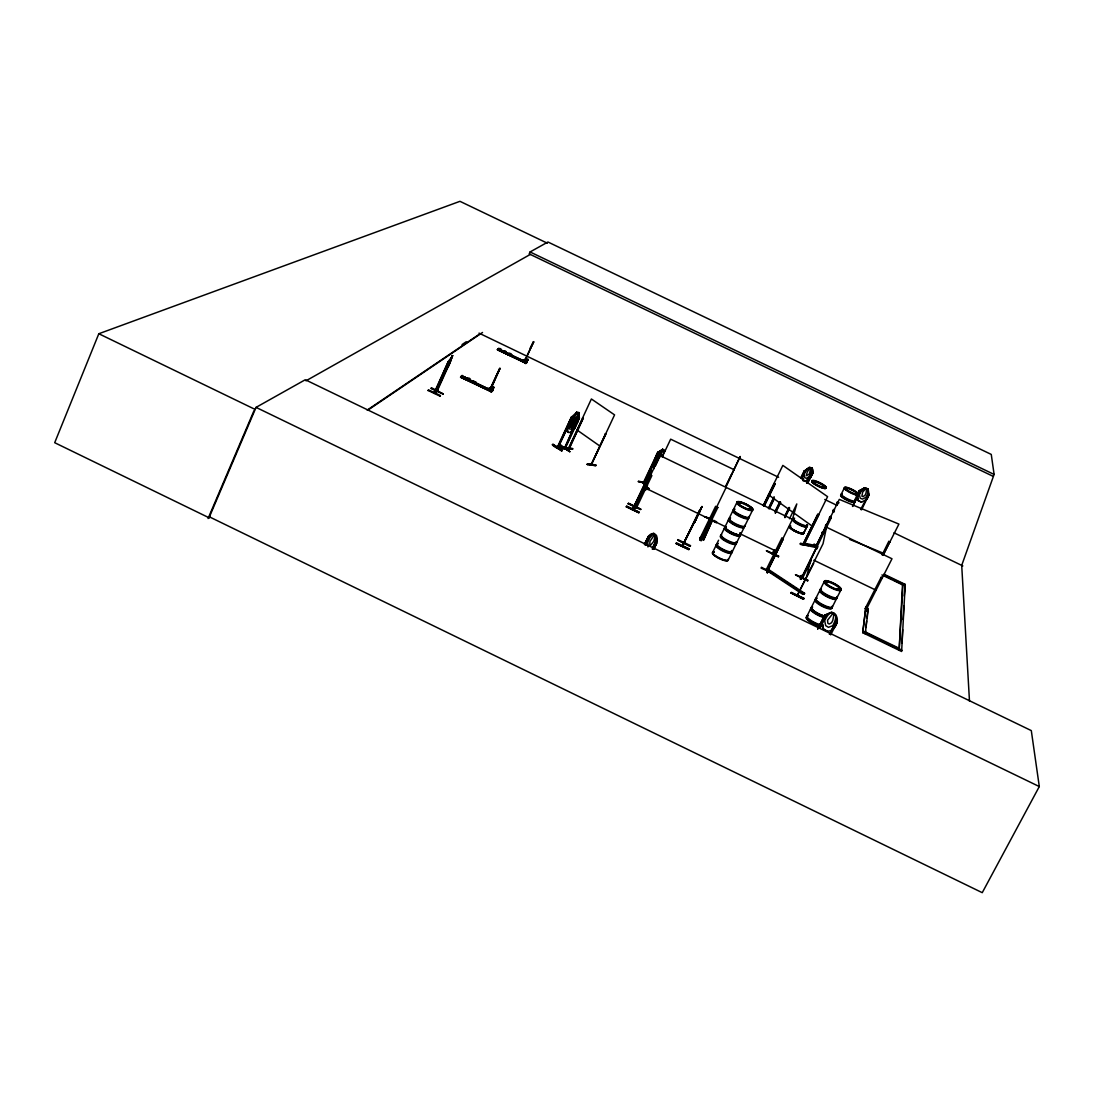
<?xml version="1.0" encoding="UTF-8"?>
<svg xmlns="http://www.w3.org/2000/svg" width="1094" height="1094" viewBox="0 0 1094 1094"><rect width="100%" height="100%" fill="white"/><g stroke="black" fill="none" stroke-linecap="round" stroke-linejoin="round"><path stroke-width="1.5" d="M643.149 482.946L644.175 483.616L659.067 452.533M634.602 507.124L633.864 507.055M526.228 358.832C525.626 360.022 528.046 359.557 527.253 359.735M701.104 539.957L701.391 540.751M659.272 457.88L658.711 457.265L658.314 460.478M865.545 630.691L865.204 633.905L868.308 608.866L865.778 607.375L862.728 632.701L901.62 651.491L905.203 584.401L883.952 574.172M902.017 643.081L902.646 629.638M903.124 619.546L903.753 606.09M904.232 596.011L905.203 584.401M767.017 572.422C769.93 560.169 765.513 580.394 768.371 569.331L767.714 569.112L766.798 572.422L767.482 572.75M867.405 607.731C866.763 619.272 867.392 600.223 866.886 609.249M881.19 577.249L882.297 577.892L881.19 577.249L865.204 608.51L866.434 609.098M868.622 494.201L860.636 509.517M493.285 387.645C491.985 388.63 492.491 386.305 491.521 387.577M865.901 627.491L866.598 621.064M866.94 617.864L867.816 609.837M862.728 632.701L865.805 607.526M800.493 543.458L806.729 544.497L800.452 543.403L800.617 544.361L808.439 545.591M572.832 416.814L557.872 447.938M579.082 417.498L579.3 412.629L576.565 412.383M812.199 472.758L806.839 483.138M560.689 445.053L569.974 451.754L560.374 445.627L560.661 444.998M569.659 451.617L560.374 445.627M645.761 487.951C644.858 485.763 646.745 489.88 648.988 488.731M833.874 614.773L832.808 620.298L831.59 622.732L829.197 624.059L827.843 623.224L827.543 620.243L832.52 613.939L833.806 614.773M813.704 563.369L797.075 595.874L823.057 543.677L826.503 527.212L891.993 558.76L866.421 609.221L865.354 608.715M576.907 417.703L574.213 426.387L571.177 429.121L569.495 428.944L569.14 425.826L574.377 417.402L577.112 417.648L577.29 422.899C580.586 414.188 569.618 420.793 577.194 413.19L578.042 413.3L575.95 419.781L573.352 421.505L574.418 417.32L569.577 421.969M579.095 412.698L576.497 421.45L573.461 424.198L571.779 424.007L571.424 420.875L576.579 412.26M807.659 580.805L795.516 574.733L807.987 580.162L807.659 580.805L795.516 574.815M811.31 560.443L802.435 578.343C804.24 578.165 801.205 575.362 802.873 577.153M797.635 595.751L797.047 595.792M800.999 575.663L800.193 579.027L800.876 579.355L801.519 575.882M800.876 579.355L801.888 575.389L800.904 575.69M491.493 387.235L491.903 387.276M791.03 592.907L803.557 599.197L791.071 592.798L803.926 598.336L803.557 599.197L791.003 592.948M493.066 387.768L493.873 387.29L492.874 388.329M806.866 576.196L810.818 558.76M810.941 468.451L809.054 474.413L806.374 475.644L807.304 471.76L810.039 468.218L810.859 468.396M526.2 358.859L525.831 359.652M575.759 418.236L573.666 424.718L571.068 426.441L572.135 422.257L574.911 418.14L575.854 418.305M662.759 456.143L664.003 451.357L663.128 450.701M655.197 535.745L653.761 541.298L650.67 545.195L649.795 544.429L649.932 541.462L654.308 534.966L655.074 535.718M773.581 573.735L761.451 567.253L761.082 568.101L772.2 573.065M778.436 556.764L766.497 550.843L778.436 556.764L778.75 556.121L766.538 550.774M767.81 569.659L767.591 571.027L783.345 538.781L781.745 538.207L765.978 570.247L766.73 568.976L768.316 569.605M781.718 538.316L783.263 539.068M527.732 359.666L527.404 360.405L527.773 359.611M460.834 377.047L491.63 391.638L460.547 377.307L462.106 375.502L465.046 377.375M461.518 376.486L489.319 389.314M462.106 375.502L461.805 376.227M773.253 553.208C770.518 553.126 774.169 555.232 772.583 552.88M772.036 554.015L774.251 549.708M772.692 553.017L773.308 552.949M774.661 549.913L772.761 554.111M789.499 518.747L796.801 503.937L792.439 519.363L767.195 570.453M511.773 354.702C509.202 357.506 514.084 353.102 508.901 353.335L507.712 354.552L509.066 353.581L511.007 354.935M766.634 568.948L768.248 569.837M587.423 464.581L587.464 463.829L595.833 464.991L595.779 465.702L587.273 464.335M587.464 463.911L595.847 465.018M497.592 349.67L526.064 363.071L500.655 350.914M498.495 348.795L526.829 362.346L498.016 349.437L526.364 363.03L526.829 362.346L525.982 363.249M445.039 371.304L446.188 366.914L445.039 371.304L449.155 364.972L452.547 355.591L446.653 367.953L449.196 364.138M493.244 387.481L491.22 392.172L491.712 391.433L460.861 376.5M491.712 391.433L460.683 376.883L461.928 375.885L492.478 390.996M452.547 355.591L450.537 359.994L451.384 360.008M805.471 471.131L804.281 470.817L800.685 478.133M525.735 363.618L527.773 359.147M497.387 349.834L526.064 363.071M489.866 389.437L499.794 368.227L490.632 388.753M490.098 389.56L500.026 368.35L490.946 388.958M493.572 388.384L493.544 387.741M993.133 476.328L529.209 253.904L530.07 251.962L547.944 242.006L991.26 454.42L994.104 474.427L961.708 565.379L969.489 701.268M530.289 347.988L533.544 341.643L524.573 361.335L533.763 341.752L530.508 348.097M443.056 393.936L431.433 387.714L431.145 388.356L443.056 393.949L431.145 388.356M450.865 360.391L452.465 355.728M525.872 359.516L526.57 359.201M791.318 592.305L803.912 598.363M450.413 360.705L451.877 356.589M491.944 387.016L491.671 387.249M527.568 360.049L527.458 360.446M547.356 243.196L459.959 201.323L98.816 333.738L54.7 442.701L209.036 517.763L256.051 407.378L305.294 379.741L1031.3 730.601L1039.3 786.559L982.248 892.677L209.419 516.86M702.963 538.193L700.598 537.086L699.982 538.357L715.613 506.331L717.814 507.507L716.734 506.864M709.309 519.007L704.563 516.641M700.406 540.245L701.979 536.634L700.461 540.409L699.777 540.067L701.104 536.922L701.774 537.277M700.721 540.532L702.033 537.4M700.857 537.195C702.389 536.785 701.104 540.34 701.801 537.66M253.945 410.811L208.079 518.515L210.034 517.175M704.536 516.683L707.763 517.585M690.218 546.33L677.719 540.067L690.218 546.33L690.546 545.646L677.924 539.629L677.624 540.272M436.971 390.134L437.368 389.97M434.646 392.185C441.853 386.811 430.831 396.63 434.797 391.857M434.4 392.021L434.715 391.857M440.13 396.206L428.11 390.49M433.962 393.238L448.28 361.54L434.373 393.43L437.846 390.23L436.862 391.119M437.067 391.529L437.285 389.984M436.561 391.324L450.783 359.817M436.971 391.529L451.248 359.858M439.966 396.329L440.417 395.549L428.506 389.82L428.055 390.585M646.677 481.1L645.597 483.534L647.757 479.281M698.984 513.154L701.938 506.536L683.518 543.486M698.505 513.797L682.246 546.426L700.078 510.679M699.203 512.662L698.82 513.496L701.938 506.536M725.719 487.486L740.214 456.471L725.678 486.529M700.146 538.453L703.565 540.067L712.372 520.279M703.565 540.067L712.153 520.84M463.979 377.991L465.223 376.992M643.792 486.953L651.764 470.721L648.099 477.64M649.59 475.357L651.764 470.721L650.889 472.061M698.191 513.305L698.656 513.852L701.486 507.548M700.023 510.802L699.271 510.884L702.074 506.604M693.952 523.178L696.14 519.076M696.099 519.021L695.798 519.691L696.987 517.271M467.302 377.991L465.894 379.386L467.302 377.991C473.223 377.799 467.247 382.654 470.42 379.481M473.182 380.808L471.801 382.216L473.182 380.808L476.122 382.695M475.097 383.324L476.3 382.298M649.754 474.851L651.627 470.652M684.106 542.009L684.803 542.351M525.954 363.399L497.469 349.642L498.686 348.439C503.924 348.248 498.905 352.569 501.558 349.82M498.686 348.439L497.469 349.642M503.472 350.736L502.269 351.953L503.472 350.736C508.683 350.531 503.732 354.88 506.344 352.104M489.592 388.794L488.608 389.655L489.305 388.096L488.334 390.134C488.758 385.567 496.088 387.659 492.122 391.324M469.052 380.274L491.726 391.16L493.599 387.167M508.901 353.335L511.117 354.716M493.873 387.29L492.04 390.873M649.439 475.671L649.221 475.972M703.073 538.275C701.336 541.68 700.051 535.745 703.223 534.351M704.386 531.848L709.377 520.676M501.011 350.859L526.091 362.798L526.911 362.059L524.04 360.678L523.206 361.417L523.862 359.981L522.959 361.854L524.764 359.174L527.568 360.61M526.351 362.565L527.732 359.543M647.703 479.049L646.937 480.745L648.25 478.146M526.652 362.292L528.019 359.27M628.202 503.801L640.578 509.626M628.435 503.295L640.783 509.189L628.435 503.295L628.134 503.924M567.376 427.193L557.79 447.925L557.078 447.802L558.405 446.803M557.078 447.802L571.465 416.746L572.695 416.718M568.743 424.226L572.176 416.828M558.131 448.198L558.145 446.721L557.325 448.061L571.711 416.896L576.675 412.329M561.769 451.043C548.45 439.597 549.844 445.819 562.07 450.4L552.867 444.232L562.015 450.413M564.49 447.46L572.914 448.69L564.025 447.884M577.605 420.725L564.313 448.759L572.613 429.928M579.027 417.402L564.449 448.772M557.543 448.116L565.037 448.855L579.478 417.799L575.116 427.781L570.179 432.226C564.449 434.974 568.634 418.619 567.649 432.144M583.321 418.168L582.637 417.853L583.321 418.168L569.058 449.073L568.251 448.704L569.55 447.925M568.333 448.759L591.389 398.982L614.568 414.886L591.116 465.005L591.717 463.678M582.938 417.894L568.675 449.005L583.034 418.127M676.078 543.581L688.755 549.68L689.138 548.901L676.174 543.403M689.111 548.928L676.448 542.802M649.316 475.904L651.217 471.651M605.584 433.662L591.075 464.964M591.184 464.813L605.98 433.949L605.283 433.621M649.836 474.96L649.549 475.193M646.568 483.562L638.089 481.51L644.626 482.878L646.773 484.683M639.087 512.156L626.643 506.262L639.087 512.142L638.773 512.812L626.438 506.7M626.274 507.014L626.684 506.194M657.767 452.314L658.725 452.902L657.767 452.314L643.19 483.042C646.663 484.013 641.932 480.663 644.284 483.671M655.415 466.044L655.292 461.9L657.029 458.236L660.434 454.366L662.841 456.266L660.461 454.215L655.826 457.183C656.154 474.837 654.062 455.049 658.027 452.273L662.677 449.292L665.152 451.234L662.649 449.443L658.082 452.383L643.682 483.165M644.257 482.057L643.846 483.534L658.397 452.82M653.624 468.875L653.61 462.092L655.716 457.169M647.812 477.189L632.359 509.736L633.918 506.796M633.891 507.11L649.275 474.741M633.358 508.737L632.359 509.736L651.162 471.76M634.383 507.301L649.891 474.851L644.489 486.064L647.47 480.034M634.78 507.889L633.864 508.218L634.534 508.573L636.558 504.99L634.534 508.573M663.237 450.728L660.475 454.27L635.477 507.247L636.243 505.989L637.337 506.549L636.161 506.125M637.105 506.399L636.64 507.794M636.626 507.616L651.874 475.589L650.752 475.056M648.14 489.51L646.964 488.799L645.487 489.88L647.074 487.158M662.239 456.909L670.663 439.173L734.265 469.791M647.675 487.91L646.91 488.895M648.592 488.156L647.963 489.428L648.687 488.252M697.521 515.971L694.416 522.125L698.437 514.153M644.311 544.251L648.468 536.675M645.61 542.145L645.843 545.332L645.61 542.145L648.291 536.525C654.007 528.976 659.176 537.414 656.55 543.663L653.733 549.27L656.291 543.581L655.169 542.856L652.215 549.024M644.708 544.333L648.414 536.552L653.761 533.462L649.809 537.851L647.798 542.063L647.935 546.932M645.036 544.894L649.098 537.304L645.433 544.976M653.091 546.699L655.115 542.474L656.427 535.773L656.441 543.636M652.612 549.106L655.169 542.856M653.692 548.121L656.55 543.663M688.878 549.434L676.133 543.486M682.218 546.357L682.847 544.853L683.518 545.209M683.531 543.554L699.394 510.611M638.841 512.676L626.383 506.809M694.567 522.194L701.391 507.684M709.5 517.968L709.186 518.953M726.129 485.627L731.366 474.769M701.227 538.959L726.142 487.418M717.855 507.411L702.266 539.301M712.577 552.552L716.064 545.414M716.775 543.909L718.594 540.204M724.597 527.8L721.11 534.98A8.807 2.12 26 0 0 727.893 541.27A8.807 2.12 26 0 0 736.535 542.46M724.925 527.117L728.44 519.923M729.151 518.419L732.775 510.939M733.513 509.435L737.014 502.214M728.194 560.101L731.681 552.949M732.392 551.458L736.016 544.033M736.741 542.528L740.255 535.363M740.597 534.665L744.098 527.486M744.823 525.968L748.46 518.501M749.199 516.997L752.74 509.79M763.215 505.537L782.839 465.401L827.584 496.662L803.926 544.634L818.845 514.877L817.806 514.276L803.078 544.06L803.83 544.566L803.652 542.993M763.489 505.592L774.374 483.329L775.113 483.849L764.227 506.125M694.088 523.247L696.181 518.994M763.954 506.071L775.113 483.849M768.385 508.382L774.114 496.703M768.658 508.587L773.663 498.358M769.137 508.546L774.142 498.331M769.41 508.751L774.415 498.522M775.181 511.185L779.68 501.996M775.441 511.377L779.954 502.187M775.167 512.867L780.432 502.146M775.441 513.072L780.692 502.351M452 356.658L447.952 365.273L449.429 362.907M800.917 478.324L804.432 470.926L809.437 467.288L812.131 468.123L809.71 476.136L806.634 478.297L804.828 477.818L804.295 474.714C805.143 468.423 814.387 463.282 812.705 473.182L807.577 483.329M801.437 478.324L805.362 471.199M801.67 478.516L805.43 470.83M784.548 516.559L789.048 507.411M784.726 517.188L789.444 507.602M784.658 517.435L789.171 508.245M785.041 517.626L789.622 508.19M806.593 482.96L809.464 477.121M807.345 483.151L812.815 473.169L810.64 477.572L805.717 481.264L802.846 480.485L802.244 475.357L803.023 480.444M766.47 568.88L765.896 570.193M783.345 538.781L767.673 570.726M767.072 570.712L802.791 594.302L804.104 594.288L804.596 593.29L768.891 569.728L767.099 570.794M803.748 533.01L806.852 526.734A7.822 1.723 26.3 0 1 797.567 524.122A7.822 1.723 26.3 0 1 793.957 519.568M803.666 533.188L806.866 526.747M800.617 544.361L806.524 544.908M804.364 543.486L804.199 544.675L803.338 544.06L817.806 514.276M803.516 544.128L803.516 542.87L804.705 543.54M803.393 544.074L804.774 545.086L805.225 544.169L816.685 546.644L815.194 545.496L805.375 543.362M813.662 544.497L816.671 549.038L813.649 544.525L814.565 544.169L816.986 548.422M815.194 545.496L814.743 546.412L816.22 547.574L804.774 545.086M841.272 494.16L844.459 487.76M816.083 545.933C814.88 548.559 818.832 545.044 815.509 546.973L830.237 517.312L831.249 517.722L801.697 578.343L816.972 546.303L818.066 546.932M815.755 547.096L839.303 499.384L898.912 524.094L883.104 555.355M817.204 546.262L801.273 578.138M802.791 594.302L804.596 593.29M854.77 500.013L859.214 490.714L860.54 490.96L852.636 506.454M852.513 506.303L860.404 490.905M806.962 616.168L810.75 608.579M811.119 607.84L814.934 600.25M815.714 598.65L819.666 590.746M820.473 589.146L824.288 581.516M861.539 509.859L869.019 494.515L868.116 494.16L869.142 494.652L867.159 499.069L861.607 502.078M817.656 628.968L824.616 615.197L831.508 612.202C838.688 613.447 834.995 621.501 832.78 625.713L828.404 627.313L825.696 625.645L824.685 620.722C826.49 616.66 831.043 608.702 835.57 614.869L836.828 622.814L830.702 634.889M817.861 628.927L824.726 615.32L831.508 612.38M819.529 628.147L826.161 615.58L824.685 615.361M819.734 628.106L826.093 615.607M832.466 606.732L836.431 598.828M837.225 597.242L841.081 589.625M829.389 634.233L835.83 622.076M829.58 634.192L835.707 622.062L836.801 622.801M882.106 554.945L888.766 541.434L889.873 541.981L888.766 541.434M883.008 555.205L889.764 541.845M867.036 606.828L867.405 607.772M866.298 609.194L867.132 608.018L866.024 607.649M865.286 633.166L865.792 632.154L899.692 648.537M904.711 585.919L905.176 585.003L883.911 574.76M445.108 371.167L449.155 364.986M465.989 378.797L461.367 376.596L461.9 375.871M647.156 487.131L645.542 489.825M632.893 509.913L634.711 506.481M634.465 505.92L635.04 505.866M634.288 506.276L632.838 508.491M460.588 377.088L491.438 391.967M461.353 376.623L489.237 389.532M572.627 449.196L563.984 447.938M561.742 450.933L552.511 444.779M658.15 459.165L661.022 455.665M572.723 417.033L571.793 416.951L567.225 426.865M838.291 589.981L839.043 589.967L837.183 588.777M838.332 589.488L837.348 588.613M837.922 589.857L838.756 589.42M836.636 588.9L836.965 589.228M837.197 589.119L837.156 588.846M493.025 387.577L492.546 388.11L492.765 387.344M662.759 449.47L657.603 457.018L657.74 461.162M865.573 488.868L862.646 492.177L861.908 496.197L863.016 496.608L864.971 495.35L865.928 493.435L866.667 489.291L865.532 488.813M827.064 582.569C824.52 581.215 827.912 582.692 826.736 581.557M802.435 578.343L801.232 577.632M856.342 494.283L855.084 493.599L855.891 494.638M575.061 427.74L570.261 432.431M574.487 417.334L569.413 421.846L569.728 427.084L572.463 427.303M572.34 427.371L577.4 422.858M577.235 422.749L572.367 427.234M846.455 487.91L846.934 488.731L846.004 488.403M526.665 361.43L523.78 360.049M491.726 391.16L492.71 390.284L490.632 389.286M491.466 391.625L492.628 390.585M492.341 389.683L489.209 388.179M823.96 487.951L822.223 487.062L823.016 487.309M823.768 487.938L823.194 486.926M822.278 487.008L823.331 487.692M657.207 462.748L655.128 464.567L655.812 465.141M814.196 481.579L813.526 481.264M748.788 509.544C752.891 511.185 746.86 507.561 749.226 509.681M682.246 546.07L682.943 546.398M739.421 503.199L739.216 502.296M810.572 477.517L805.649 481.087M739.202 502.365L739.667 502.652M738.614 502.625L739.859 502.939M809.423 467.411L804.5 470.981M433.908 393.129C434.838 393.266 435.973 392.103 434.468 392.035M557.653 446.708L564.613 447.925L558.255 447.131M448.28 361.54L452.67 355.659M367.201 410.1L480.143 333.684M368.281 409.867L482.536 332.467M462.037 344.583L466.29 341.725M305.964 380.821L530.289 254.423M864.78 487.746L859.214 490.768L864.78 487.746L868.13 489.018L869.019 494.515M827.296 631.183L823.249 628.681L821.772 620.736M821.84 620.722L823.317 628.667M836.896 622.801L835.474 622.144M824.726 615.32L825.587 616.072M838.742 589.611L837.689 589.228M826.503 581.598L827.05 581.885M827.187 582.582L826.339 581.721M565.502 447.706L564.449 447.391L565.625 447.678M749.622 509.872L750.375 509.913M568.812 447.583L569.605 447.952M748.351 508.956L750.169 509.831M749.663 509.189L750.128 509.216M856.205 494.625L855.932 494.064M846.756 488.594L846.4 488.239M813.922 481.21L814.565 481.975L813.745 481.729M813.348 481.36L814.209 481.387M813.676 481.374L814.456 481.374M768.891 569.728L767.55 569.728L803.283 593.304M559.39 448.075L564.709 448.567M579.355 417.84L578.343 417.539M838.852 590.254L837.047 589.516M576.661 412.452L579.191 412.753M865.901 607.43L866.872 608.045M587.163 464.485L595.615 465.593M591.69 463.87L591.102 464.786M701.842 537.687L702.95 538.371M748.993 508.737L750.183 509.23M750.183 509.572L750.115 509.9M800.138 544.019L806.702 545.072M822.387 487.049L823.221 487.199M824.028 487.869L822.825 487.103M856.301 494.597L855.33 493.982M856.096 494.611L856.014 493.845M846.414 488.403L845.744 488.115L846.647 488.553M774.374 483.329L774.839 483.794M644.079 481.975L644.434 482.481M638.691 481.196L646.841 483.124M683.271 545.414L682.793 545.168M653.72 468.779L653.706 462.119M661.679 456.253L660.913 455.637M802.941 480.389L805.731 481.141M804.281 470.817L805.034 471.008M812.61 473.114L811.625 472.745M838.647 590.035L837.457 589.557M749.554 509.435L748.296 509.093M750.293 510.036L749.171 509.572M739.093 502.789L739.722 502.939M854.906 493.722L855.139 493.791M814.073 481.811L813.977 481.538M856.383 494.803L855.617 494.42M860.24 491.233L859.214 490.714M816.179 545.824L817.068 546.33M823.454 487.828L824.384 487.883M868.171 489.059L864.739 487.828L860.992 491.534L859.351 494.803L860.267 498.249L862.455 499.083L865.915 497.332L867.556 494.064L868.021 489.114M815.632 547.027L816.63 547.438M849.6 539.369L884.048 553.496M700.297 538.357L702.348 539.492M837.566 588.914L838.483 589.392M837.471 589.023L838.168 589.461M643.477 483.028L644.188 483.603M530.07 251.962L994.104 474.427M498.18 349.164L526.583 362.825M497.62 349.287L500.505 350.668M461.545 376.295L489.182 389.724M479.022 333.137L778.613 477.285M824.78 499.493L837.088 505.414M894.003 532.805L962.843 565.926M659.997 455.555L792.439 519.363M713.739 520.361L716.666 521.865L716.324 522.59L711.879 520.457M647.033 488.95L648.154 489.374M712.003 520.156L716.338 522.563L711.962 520.252M883.501 575.075L891.077 578.74M894.113 580.203L903.22 584.579M881.928 574.938L903.193 585.181M813.854 560.224L876.048 590.213M644.722 487.76L725.965 526.952M739.79 533.626L776.644 551.403M701.651 537.92L704.044 539.068M863.234 631.689L902.14 650.479M880.014 640.291L893.278 646.691M256.051 407.378L1039.3 786.559M98.816 333.738L255.175 409.443M823.262 487.828L822.51 487.391M823.112 628.776C830.934 636.612 841.464 622.609 835.638 614.773M769.779 571.629L798.606 590.664M801.355 592.483L804.104 594.288M569.523 421.819L569.824 427.139M577.017 429.997L599.977 446.133M768.467 494.775L812.774 526.515M837.307 589.543L836.595 589.16M803.748 543.007L805.225 544.169M662.677 449.292L665.152 451.234M644.284 482.796L647.511 485.517M653.665 533.257L656.537 535.663M647.976 536.58L649.098 537.304M857.176 495.131L858.366 500.737L861.634 502.132L858.216 500.778L857.04 495.131M838.688 589.324L839.03 590.049M814.155 544.648L816.562 548.901M812.158 467.972L812.815 473.169M831.495 607.58A9.326 2.311 26.8 0 1 822.852 606.65A9.326 2.311 26.8 0 1 815.331 599.772M832.069 607.84A9.463 2.338 26.8 0 1 822.032 605.57A9.463 2.338 26.8 0 1 815.495 599.156M812.309 607.526A9.34 2.352 26.8 0 0 813.061 611.054A9.34 2.352 26.8 0 0 823.085 616.414A9.34 2.352 26.8 0 1 813.061 611.054A9.34 2.352 26.8 0 1 812.268 607.608M825.108 616.469A9.34 2.338 26.8 0 1 814.004 611.341A9.34 2.338 26.8 0 1 812.459 607.211M836.65 597.597A9.463 2.297 26.8 0 1 826.804 596.052A9.463 2.297 26.8 0 1 821.197 589.529M832.302 605.994A9.326 2.297 26.8 0 1 822.565 604.503A9.326 2.297 26.8 0 1 817.068 598.021M836.267 598.103A9.34 2.27 26.8 0 1 827.638 597.119A9.34 2.27 26.8 0 1 820.076 590.281M832.137 606.582A9.463 2.338 26.8 0 1 822.278 605.091A9.463 2.338 26.8 0 1 816.698 598.514M836.896 597.105A9.463 2.297 26.8 0 1 827.05 595.56A9.463 2.297 26.8 0 1 821.444 589.037M837.06 596.503A9.34 2.256 26.8 0 1 828.431 595.519A9.34 2.256 26.8 0 1 820.869 588.695M824.479 617.631A9.299 2.338 26.8 0 1 814.305 613.146A9.299 2.338 26.8 0 1 810.941 608.579M824.739 617.18A9.34 2.352 26.8 0 1 814.524 612.667A9.34 2.352 26.8 0 1 811.146 608.086M822.866 625.836A9.436 2.407 26.8 0 1 812.145 622.568A9.436 2.407 26.8 0 1 806.743 616.66M822.483 626.329A9.313 2.379 26.8 0 1 811.898 623.088A9.313 2.379 26.8 0 1 806.579 617.262M823.112 625.344A9.436 2.407 26.8 0 1 811.351 621.46A9.436 2.407 26.8 0 1 807.96 615.99M822.332 624.92A9.313 2.379 26.8 0 1 810.722 620.284A9.313 2.379 26.8 0 1 808.329 615.512M744.016 526.857A8.711 2.038 26 0 1 735.51 525.612A8.711 2.038 26 0 1 728.891 519.568M744.467 527.007A8.82 2.065 26 0 1 733.732 524.053A8.82 2.065 26 0 1 730.026 518.912M726.211 527.062A8.656 2.051 26 0 0 730.806 532.682A8.711 2.065 26 0 0 740.378 534.364A8.656 2.051 26 0 1 730.806 532.682A8.711 2.065 26 0 1 726.17 527.048A8.711 2.065 26 0 0 730.833 532.628A8.711 2.065 26 0 0 740.337 534.433M725.513 526.556A8.684 2.051 26 0 0 733.117 533.093A8.684 2.051 26 0 0 739.995 532.997A8.643 2.051 26 0 1 733.117 533.093A8.643 2.051 26 0 1 725.541 526.583M739.913 533.216A8.711 2.065 26 0 1 737.219 534.829A8.711 2.065 26 0 1 727.113 529.961A8.711 2.065 26 0 1 726.348 526.679M748.843 518.036A8.834 2.024 26 0 1 738.108 515.042A8.834 2.024 26 0 1 734.375 509.941M744.754 525.352A8.711 2.024 26 0 1 735.236 523.588A8.711 2.024 26 0 1 730.587 517.982M748.392 517.9A8.711 1.997 26 0 1 739.9 516.6A8.711 1.997 26 0 1 733.24 510.597M744.604 525.927A8.82 2.065 26 0 1 734.949 524.135A8.82 2.065 26 0 1 730.245 518.447M748.98 516.956A8.834 2.024 26 0 1 739.339 515.124A8.834 2.024 26 0 1 734.594 509.489M749.13 516.395A8.711 1.997 26 0 1 739.612 514.577A8.711 1.997 26 0 1 734.936 509.025M731.599 552.306A8.684 2.133 26 0 1 722.054 550.665A8.684 2.133 26 0 1 717.5 544.921M731.366 550.966A8.807 2.161 26 0 1 724.351 551.171A8.807 2.161 26 0 1 716.666 544.456M727.989 559.759A8.684 2.174 26 0 1 718.402 558.159A8.684 2.174 26 0 1 713.862 552.374M728.207 559.253A8.656 2.161 26 0 1 718.662 557.653A8.656 2.161 26 0 1 714.136 551.882M740.023 535.8A8.684 2.065 26 0 1 729.452 532.915A8.684 2.065 26 0 1 725.828 527.8M728.125 559.472A8.684 2.174 26 0 1 718.553 557.872A8.684 2.174 26 0 1 714.013 552.073M740.2 534.734A8.711 2.065 26 0 1 730.642 533.01A8.711 2.065 26 0 1 726.019 527.349M735.701 542.063A8.807 2.133 26 0 1 728.713 542.214A8.807 2.133 26 0 1 721.001 535.527M732.337 550.815A8.684 2.133 26 0 1 722.778 549.174A8.684 2.133 26 0 1 718.225 543.431M735.947 543.39A8.684 2.106 26 0 1 726.416 541.721A8.684 2.106 26 0 1 721.821 536.019M731.585 550.501A8.807 2.161 26 0 1 728.823 552.21A8.807 2.161 26 0 1 718.621 547.287A8.807 2.161 26 0 1 717.883 543.896M736.686 541.899A8.684 2.092 26 0 1 728.153 540.723A8.684 2.092 26 0 1 721.575 534.61M854.852 501.763A7.836 1.573 26.4 0 1 845.703 499.069A7.836 1.573 26.4 0 1 841.847 494.638M854.359 501.654A7.726 1.559 26.4 0 1 847.289 500.437A7.726 1.559 26.4 0 1 840.93 495.199M854.879 500.82A7.836 1.573 26.4 0 1 846.797 499.124A7.836 1.573 26.4 0 1 842.052 494.228M855.016 500.314A7.726 1.559 26.4 0 1 847.043 498.645A7.726 1.559 26.4 0 1 842.353 493.818M837.566 504.211A7.836 1.614 26.4 0 1 839.071 502.775M838.1 503.377A7.713 1.586 26.4 0 1 838.414 501.763M837.443 504.703A7.713 1.586 26.4 0 1 837.758 503.103M837.772 503.801A7.836 1.6 26.4 0 1 838.1 502.173M834.38 510.925A7.672 1.6 26.4 0 1 833.943 509.366M830.264 518.925A7.822 1.668 26.4 0 1 830.606 517.243M826.845 526.009A7.685 1.655 26.4 0 1 827.201 524.341M830.455 518.515A7.822 1.655 26.4 0 1 830.811 516.833M830.784 518.077A7.699 1.627 26.4 0 1 831.125 516.436M833.792 512.115A7.672 1.6 26.4 0 1 834.12 510.488M826.189 527.349A7.685 1.668 26.5 0 1 826.544 525.667M823.139 533.53A7.644 1.682 26.5 0 1 823.495 531.834M826.312 526.857A7.808 1.696 26.4 0 1 826.667 525.147M826.517 526.446A7.808 1.696 26.4 0 1 826.873 524.737M830.127 519.418A7.699 1.641 26.4 0 1 830.469 517.763M822.907 533.981A7.672 1.682 26.5 0 1 823.262 532.286M833.943 511.705A7.726 1.614 26.4 0 1 834.271 510.064M822.989 533.708A7.713 1.696 26.5 0 1 823.358 531.999M807.057 525.749A7.931 1.75 26.3 0 1 798.661 524.149A7.931 1.75 26.3 0 1 794.107 519.048M803.543 532.655A7.836 1.75 26.3 0 1 795.242 531.096A7.836 1.75 26.3 0 1 790.757 526.023M807.399 524.833A7.822 1.723 26.3 0 1 799.126 523.247A7.822 1.723 26.3 0 1 794.627 518.214M806.661 524.573A7.931 1.75 26.3 0 1 804.5 526.009A7.931 1.75 26.3 0 1 795.311 521.578A7.931 1.75 26.3 0 1 794.312 518.638M571.861 428.41L572.627 428.479L572.928 424.581L575.895 420.958L572.846 423.802L573.078 420.725L572.312 420.739L572.025 424.513L568.825 428.192L572.135 425.251L571.861 428.41M902.495 584.852L899.145 650.301L902.96 583.936L902.495 584.852M475.425 382.585L472.882 381.45L475.425 382.585M475.562 382.271L473.018 381.15L475.562 382.271M826.626 584.018A9.367 2.229 26.7 0 0 840.876 589.762A9.367 2.229 26.7 0 0 831.016 581.981A9.367 2.229 26.7 0 0 826.626 584.018M814.141 611.122A9.299 2.338 26.8 0 0 825.191 616.223A9.285 2.325 26.8 0 1 814.168 611.108A9.299 2.338 26.8 0 1 812.596 607.006A9.285 2.325 26.8 0 0 814.168 611.108M826.257 584.811A9.326 2.229 26.7 0 0 840.452 590.541A9.326 2.229 26.7 0 0 830.633 582.787A9.326 2.229 26.7 0 0 826.257 584.811M826.476 584.346A9.367 2.229 26.7 0 0 840.712 590.076A9.367 2.229 26.7 0 0 830.866 582.295A9.367 2.229 26.7 0 0 826.476 584.346M738.97 504.334A8.738 1.969 26 0 0 752.453 509.845A8.738 1.969 26 0 0 743.646 502.939A8.738 1.969 26 0 0 738.97 504.334M738.628 505.086A8.711 1.956 26 0 0 752.057 510.57A8.711 1.956 26 0 0 743.291 503.691A8.711 1.956 26 0 0 738.628 505.086M738.833 504.621A8.738 1.969 26 0 0 752.316 510.132A8.738 1.969 26 0 0 743.51 503.226A8.738 1.969 26 0 0 738.833 504.621A8.738 1.969 26 0 0 752.303 510.146A8.738 1.969 26 0 0 743.496 503.24A8.738 1.969 26 0 0 738.819 504.635M846.441 489.592A7.754 1.532 26.3 0 0 858.229 494.488A7.754 1.532 26.3 0 0 849.983 488.444A7.754 1.532 26.3 0 0 846.441 489.592M846.141 490.262A7.726 1.532 26.3 0 0 857.874 495.131A7.726 1.532 26.3 0 0 849.669 489.114A7.726 1.532 26.3 0 0 846.141 490.262M846.305 489.866A7.754 1.532 26.3 0 0 858.093 494.748A7.754 1.532 26.3 0 0 849.847 488.703A7.754 1.532 26.3 0 0 846.305 489.866M834.462 509.749A7.685 1.6 26.4 0 0 834.134 511.377A7.685 1.6 26.4 0 1 834.435 509.804M813.936 482.837A7.877 1.586 26.2 0 0 825.956 487.815A7.877 1.586 26.2 0 0 817.724 481.702A7.877 1.586 26.2 0 0 813.936 482.837M813.621 483.507A7.849 1.586 26.2 0 0 825.601 488.471A7.849 1.586 26.2 0 0 817.396 482.386A7.822 1.586 26.2 0 0 813.635 483.507A7.822 1.586 26.2 0 0 825.587 488.457A7.822 1.586 26.2 0 0 817.409 482.372A7.849 1.586 26.2 0 0 813.621 483.507M813.799 483.097A7.877 1.586 26.2 0 0 825.82 488.088A7.877 1.586 26.2 0 0 817.587 481.975A7.877 1.586 26.2 0 0 813.799 483.097M794.217 530.877A7.836 1.75 26.3 0 0 803.543 533.475A7.781 1.75 26.3 0 1 794.23 530.877A7.836 1.75 26.3 0 1 790.634 526.282A7.781 1.75 26.3 0 0 794.23 530.877M796.268 531.328A7.781 1.75 26.3 0 0 803.611 532.422A7.781 1.75 26.3 0 1 796.254 531.356A7.781 1.75 26.3 0 1 790.073 525.941A7.781 1.75 26.3 0 0 796.268 531.328"/></g></svg>
